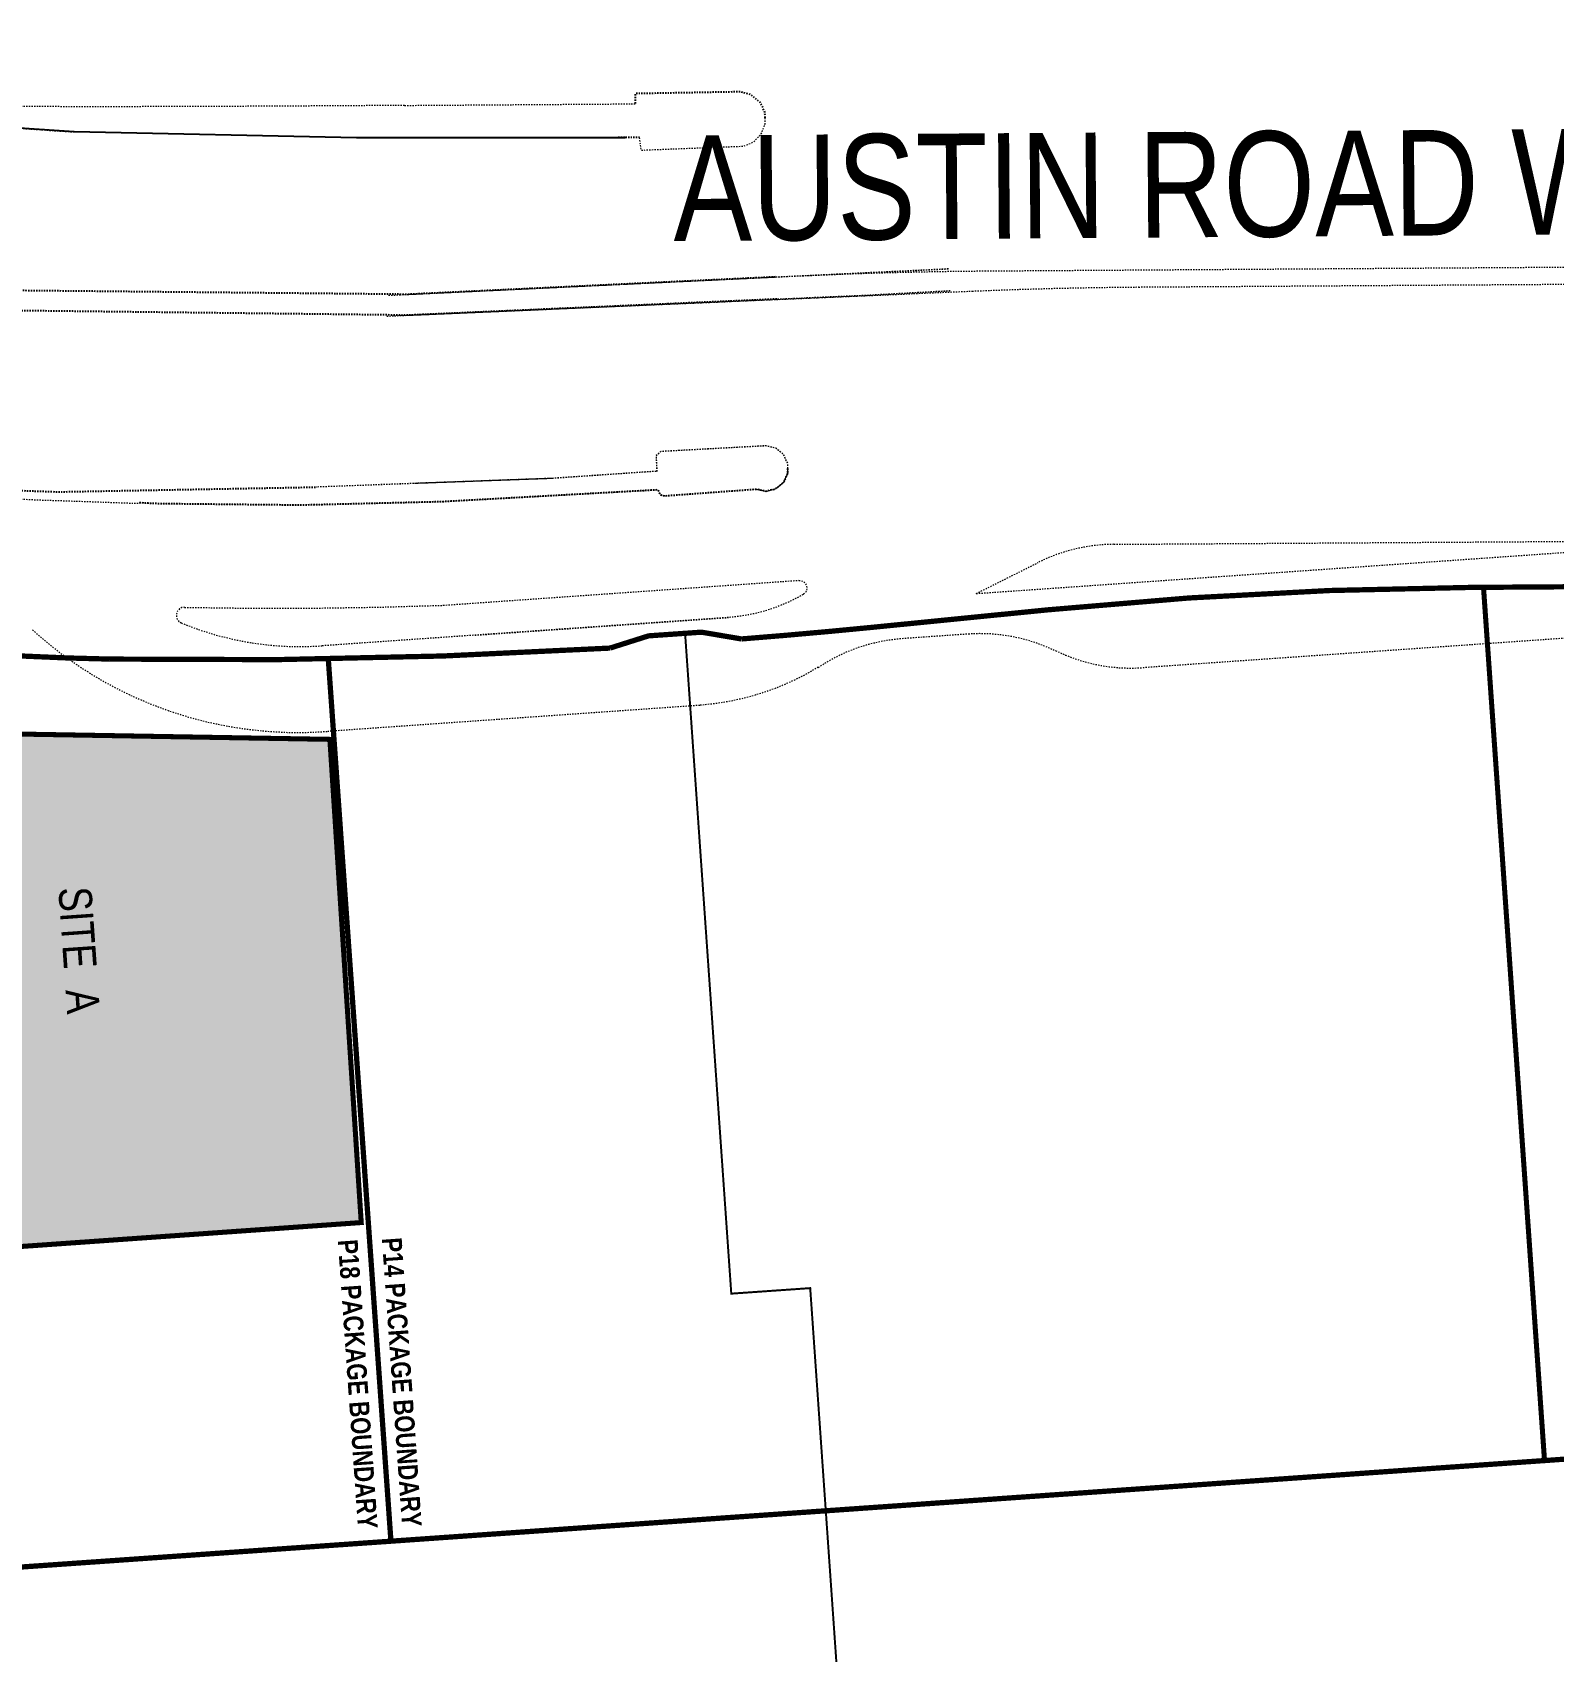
# Model space of a CAD drawing. Header units: millimetres. Extents: x 50357 to 985146, y 723188 to 1803594.
# Drawn here: x 829819.7 to 829935.1, y 820073.1 to 820195.8 of the extents above; entities that cross this region are included whole.
import ezdxf
from ezdxf.enums import TextEntityAlignment as Align
from ezdxf.xclip import XClip

# ---------------------------------------------------------------- set-up
doc = ezdxf.new("R2010")
doc.units = ezdxf.units.MM
doc.header["$LTSCALE"] = 3
doc.header["$MEASUREMENT"] = 0
for name, pattern in [('DASHED', [19.05, 12.7, -6.35]), ('DIVIDE', [1.25, 0.5, -0.25, 0, -0.25, 0, -0.25]), ('x-baseplan$0$DGN Style 2', [1.94727e-06, 0, -1.94727e-06])]:
    doc.linetypes.add(name, pattern=pattern)
doc.layers.get('Defpoints').update_dxf_attribs({"color": 32})
for name, color, linetype in [('-Section line', 7, 'Continuous'), ('00_Xref', 7, 'Continuous'), ('_DEV LINE', 96, 'DIVIDE'), ('_PARCEL BOUNDARY', 10, 'DASHED'), ('_SUBLEASE', 241, 'Continuous'), ('x-baseplan$0$AR-SITE-TXT_AR_BS_', 1, 'Continuous')]:
    doc.layers.add(name, color=color, linetype=linetype)
doc.layers.add('x-baseplan$0$AR-ROAD_AR_BS_MI_', color=7, linetype='Continuous', true_color=0x6d6d6d)
doc.styles.add('_BOLD', font='arialbd.ttf', dxfattribs={"width": 0.8})
doc.styles.add('Style-Arial', font='arial.ttf', dxfattribs={"width": 0.8, "height": 5})
doc.styles.add('x-baseplan$0$Style-Arial', font='arial.ttf')

# ---------------------------------------------------------------- blocks, each defined once
blk = doc.blocks.new('x-baseplan')
at = {"layer": 'x-baseplan$0$AR-ROAD_AR_BS_MI_', "linetype": 'x-baseplan$0$DGN Style 2', "lineweight": 0}
for p, q in [((834656.21, 818182.62), (834821.62, 818183.72)), ((834610.98, 818180.77), (834641.97, 818182.24)), ((834667.86, 818181.4), (834842.3, 818182.56)), ((834610.84, 818179.19), (834655.25, 818181.09)), ((834647.18, 818180.76), (834612.49, 818179.27)), ((834665.98, 818161.89), (834700.22, 818162.11)), ((834655.55, 818158.16), (834700.23, 818161.28)), ((834655.55, 818158.16), (834660.25, 818160.51)), ((834776.82, 818160.12), (834668.2, 818152.53)), ((834615.13, 818157.27), (834642.09, 818159.16)), ((834636.77, 818156.34), (834605.91, 818154.19)), ((834617.53, 818155), (834636.77, 818156.34)), ((834649.94, 818154.76), (834654.95, 818155.11)), ((834634.59, 818149.68), (834606.36, 818147.7))]:
    blk.add_line(p, q, dxfattribs=at)
at = {"layer": 'x-baseplan$0$AR-ROAD_AR_BS_MI_', "flags": 128}
blk.add_lwpolyline([(834539.75, 818200.71), (834551.19, 818198.27), (834554.04, 818197.57), (834562.23, 818195.94), (834570.49, 818194.66), (834578.79, 818193.74), (834587.12, 818193.18), (834608.55, 818192.73), (834628.93, 818192.74)], dxfattribs=at)
at = {"layer": 'x-baseplan$0$AR-ROAD_AR_BS_MI_', "linetype": 'x-baseplan$0$DGN Style 2', "flags": 128}
for points in [[(834550.29, 818198.49), (834551.19, 818198.27), (834554.04, 818197.57), (834562.23, 818195.94), (834570.49, 818194.66), (834578.79, 818193.74), (834587.12, 818193.18)], [(834639.54, 818194.24), (834639.52, 818194.66), (834639.15, 818195.42), (834638.5, 818195.96), (834637.69, 818196.2), (834629.69, 818196.06), (834629.68, 818195.3)], [(834612, 818192.74), (834628.94, 818192.75)], [(834628.94, 818192.75), (834630, 818192.75)], [(834640.31, 818182.16), (834612.42, 818180.84), (834580.73, 818181.15)], [(834640.42, 818180.48), (834612.48, 818179.26), (834579.93, 818179.64), (834573.74, 818180.04)], [(834561.67, 818168.19), (834569.77, 818167.03), (834577.98, 818166.14), (834585.97, 818165.87), (834605.49, 818166.23)], [(834592.08, 818165.06), (834593.53, 818164.99), (834604.28, 818164.88), (834615.03, 818165.14), (834631.41, 818166.04), (834631.59, 818165.66), (834631.91, 818165.57), (834638.88, 818166.08), (834639.62, 818165.93), (834640.36, 818166.11), (834640.94, 818166.59), (834641.26, 818167.27), (834641.26, 818167.65)]]:
    blk.add_lwpolyline(points, dxfattribs=at)
at = {"layer": 'x-baseplan$0$AR-ROAD_AR_BS_MI_', "linetype": 'x-baseplan$0$DGN Style 2', "lineweight": 0, "flags": 128}
for points in [[(834612.19, 818195.17), (834629.67, 818195.29)], [(834629.99, 818192.74), (834630.12, 818191.78), (834637.88, 818192.08), (834638.66, 818192.4), (834639.25, 818193.01), (834639.55, 818193.8), (834639.53, 818194.22)], [(834612.42, 818180.84), (834639.94, 818182.14)], [(834612.43, 818180.85), (834639.95, 818182.15)], [(834639.94, 818182.14), (834653.51, 818182.78)], [(834639.95, 818182.15), (834653.52, 818182.8)], [(834653.57, 818181.09), (834647.17, 818180.74), (834640.01, 818180.44)], [(834653.58, 818181.11), (834647.18, 818180.76)], [(834640.01, 818180.44), (834612.48, 818179.26)], [(834641.25, 818167.64), (834641.25, 818168.02), (834640.92, 818168.7), (834640.34, 818169.17), (834639.6, 818169.35), (834631.64, 818168.92), (834631.26, 818168.59), (834631.32, 818167.42)], [(834641.26, 818167.65), (834641.26, 818168.03), (834640.93, 818168.71), (834640.35, 818169.18), (834639.61, 818169.36), (834631.65, 818168.93), (834631.27, 818168.6), (834631.33, 818167.43)], [(834592.08, 818165.06), (834593.53, 818164.99), (834604.28, 818164.88), (834615.03, 818165.14), (834631.41, 818166.04), (834631.59, 818165.66), (834631.91, 818165.57), (834638.88, 818166.08), (834639.62, 818165.93), (834640.36, 818166.11), (834640.94, 818166.59), (834641.26, 818167.27), (834641.26, 818167.65)], [(834631.27, 818167.42), (834623.37, 818166.88), (834605.49, 818166.23)], [(834631.27, 818167.42), (834623.37, 818166.88), (834609.76, 818166.39)], [(834631.28, 818167.43), (834623.38, 818166.89), (834612.95, 818166.51)], [(834638.87, 818166.07), (834639.61, 818165.92), (834640.35, 818166.1), (834640.93, 818166.58), (834641.25, 818167.26), (834641.25, 818167.64)], [(834592.07, 818165.04), (834593.52, 818164.98), (834604.27, 818164.87), (834615.02, 818165.13), (834631.4, 818166.03), (834631.58, 818165.65), (834631.9, 818165.56), (834638.87, 818166.07)], [(834623.37, 818166.88), (834612.94, 818166.5)], [(834617.24, 818165.25), (834631.4, 818166.03)], [(834609.65, 818165), (834615.02, 818165.13), (834617.24, 818165.25)]]:
    blk.add_lwpolyline(points, dxfattribs=at)
at = {"layer": 'x-baseplan$0$AR-ROAD_AR_BS_MI_', "linetype": 'x-baseplan$0$DGN Style 2', "lineweight": 0, "extrusion": (0, 0, -1)}
for centre, radius, start, end in [((-834658.53, 817832.63), 350, 87.2881, 89.6195), ((-834670.18, 817831.41), 350, 87.5543, 89.6195), ((-834642.13, 818158.58), 0.575, 86.0009, 239.7266), ((-834635.86, 818169.31), 13, 239.726, 266.0009), ((-834650.85, 818141.79), 13, 55.9276, 86.0009), ((-834655.86, 818142.14), 13, 86.0009, 116.0743), ((-834633.13, 818169.64), 20.01, 238.5704, 265.8084)]:
    blk.add_arc(centre, radius, start, end, dxfattribs=at)
at = {"layer": 'x-baseplan$0$AR-ROAD_AR_BS_MI_', "linetype": 'x-baseplan$0$DGN Style 2', "lineweight": 0}
for centre, radius, start, end in [((834666.07, 818148.89), 13, 90.3805, 116.5698), ((834602.51, 818509.76), 352.72, 268.8627, 272.0503), ((834595.5, 818156.5), 0.62, 88.8627, 247.4687), ((834604.12, 818177.62), 30, 227.7921, 274.2854), ((834604.27, 818177.63), 23.5, 247.4675, 273.9991), ((834667.29, 818165.5), 13, 243.9257, 273.9991)]:
    blk.add_arc(centre, radius, start, end, dxfattribs=at)
for points, knots in [([(834612.19, 818195.17), (834599.97, 818195.09), (834587.22, 818195.01), (834573.78, 818195.14), (834573.71, 818195.14)], [0, 0, 0, 0, 0.994872, 1, 1, 1, 1]), ([(834572.73, 818166.11), (834574.03, 818165.98), (834575.32, 818165.84), (834578.02, 818165.68), (834580.79, 818165.49), (834583.57, 818165.28), (834587.28, 818165.17), (834589.6, 818165.08), (834591.92, 818165), (834591.97, 818165.01), (834592.02, 818165.03), (834592.07, 818165.04), (834592.55, 818165.02), (834593.04, 818165), (834593.52, 818164.98), (834597.1, 818164.94), (834600.69, 818164.91), (834604.27, 818164.87), (834606.06, 818164.91), (834607.85, 818164.96), (834609.65, 818165)], [0, 0, 0, 0, 0.067811, 0.067811, 0.140226, 0.212641, 0.212641, 0.333333, 0.333333, 0.333333, 0.666667, 0.666667, 0.666667, 0.777778, 0.777778, 0.777778, 0.888889, 0.888889, 0.888889, 1, 1, 1, 1])]:
    blk.add_open_spline(points, degree=3, knots=knots, dxfattribs=at)
at = {"layer": 'x-baseplan$0$AR-SITE-TXT_AR_BS_', "style": 'x-baseplan$0$Style-Arial', "width": 0.8}
blk.add_text('AUSTIN ROAD WEST', height=8, rotation=0.4239, dxfattribs=at).set_placement((834632.6, 818184.88))
blk = doc.blocks.new('PARCEL BOUNDARY')
at = {"layer": '_PARCEL BOUNDARY', "ltscale": 0.2, "const_width": 400}
blk.add_lwpolyline([(834580152, 817539059, 0.0118169), (834589680, 817538655, 0.018959), (834627610, 817539489), (834630540, 817540418), (834634554, 817540697), (834637584, 817540183, 0.0049787), (834647569, 817541071), (834660846, 817542394, -0.0231603), (834692882, 817544092), (834848633, 817545126), (834853232, 817545226), (834857282, 817545692), (834861211, 817546780, 0.0889442), (834868247, 817552295, 0.0912828), (834872755, 817559703, 0.0618581)], format="xyb", dxfattribs=at)
for points in [[(834854731, 817545399), (834858529, 817489069), (834620586, 817472439), (834611000, 817471769), (834606247, 817538666)], [(834495714, 817487766), (834575555, 817493351), (834577227, 817469409), (834611000, 817471769)]]:
    blk.add_lwpolyline(points, dxfattribs=at)
at = {"layer": '_PARCEL BOUNDARY', "ltscale": 100, "const_width": 383}
blk.add_lwpolyline([(834693862, 817544099), (834698492, 817477884)], dxfattribs=at)
at = {"layer": 'Defpoints', "style": '_BOLD', "width": 0.8}
for s, p in [('P18 PACKAGE BOUNDARY', (834607737, 817483628, 994000)), ('P14 PACKAGE BOUNDARY', (834611078, 817483773, 994000))]:
    blk.add_text(s, height=1500, rotation=274.00124, dxfattribs=at).set_placement(p, align=Align.CENTER)

msp = doc.modelspace()

# ---------------------------------------------------------------- hatches: boundary and pattern name
at = {"layer": '_SUBLEASE'}
h = msp.add_hatch(color=256, dxfattribs=at)
h.dxf.hatch_style = 1
edge = h.paths.add_edge_path()
edge.add_line((829802.5593, 820102.6647), (829778.6762, 820100.9832))
edge.add_line((829778.6762, 820100.9832), (829736.0891, 820098.0685))
edge.add_line((829736.0891, 820098.0685), (829734.2566, 820124.2724))
edge.add_line((829734.2566, 820124.2724), (829733.8332, 820130.3315))
edge.add_line((829733.8332, 820130.3315), (829731.4397, 820164.595))
edge.add_arc((829802.6539, 820277.7168), 133.6713, 237.808115, 251.988006)
edge.add_line((829761.3206, 820150.5965), (829775.1859, 820146.632))
edge.add_line((829775.1859, 820146.632), (829799.5786, 820142.9581))
edge.add_line((829799.5786, 820142.9581), (829842.2363, 820142.2309))
edge.add_line((829842.2363, 820142.2309), (829844.6112, 820105.6541))
edge.add_line((829844.6112, 820105.6541), (829802.5593, 820102.6647))

# ---------------------------------------------------------------- linework, layer by layer
at = {"layer": '_DEV LINE', "ltscale": 2, "elevation": 0.0001}
msp.add_lwpolyline([(829802.3976, 820102.6223, 0.3825, 0.3825, 0), (829778.6762, 820100.9832, 0.3825, 0.3825, 0), (829736.0934, 820098.0072, 0.3825, 0.3825, 0), (829734.2566, 820124.2724, 0.3825, 0.3825, 0), (829733.8332, 820130.3316, 0.3825, 0.3825, 0), (829731.4397, 820164.595, 0.3825, 0.3825, 0.06944718), (829762.2519, 820150.5084, 0.3825, 0.3825, 0), (829775.1859, 820146.632, 0.3825, 0.3825, 0), (829799.5786, 820142.9581, 0.3825, 0.3825, 0), (829842.2363, 820142.2309, 0.3825, 0.3825, 0), (829844.6157, 820105.5915, 0.3825, 0.3825, 0), (829802.3976, 820102.6223, 0.3825, 0.3825, 0)], format="xyseb", dxfattribs=at)
at = {"layer": 'Defpoints', "ltscale": 100, "const_width": 0.15, "elevation": 988.9998, "flags": 128}
msp.add_lwpolyline([(829745.5187, 819897.9202), (829729.5199, 820126.8931), (829731.0908, 820127.0029), (829728.3135, 820166.6991), (829734.6313, 820175.6265, 0.10394533), (829769.567, 820159.4839, 0.02814853), (829796.3879, 820154.4084), (829806.7528, 820151.2522, 0.01218113), (829816.0218, 820148.722, 0.0118169), (829825.5498, 820148.3178, 0.01895901), (829863.4798, 820149.1511), (829866.4098, 820150.08), (829869.1773, 820150.2723), (829872.6818, 820100.2008), (829878.6672, 820100.6197), (829882.1582, 820050.7417)], format="xyb", dxfattribs=at)

# ---------------------------------------------------------------- block references
at = {"xscale": 0.001, "yscale": 0.001, "zscale": 0.001, "rotation": 359.998908534026}
msp.add_blockref('PARCEL BOUNDARY', (-4779.7039, 2625.5612, -0.0001), dxfattribs=at)
at = {"layer": '00_Xref'}
ref = msp.add_blockref('x-baseplan', (-4764.2896, 1995.1308), dxfattribs=at)
XClip(ref).set_block_clipping_path([(834202.5645048908, 818417.3256012732), (834906.7924435089, 818466.5565350093), (834956.1724833156, 817760.1956963469), (834251.9445446975, 817710.9647626108)])

# ---------------------------------------------------------------- texts
at = {"layer": '-Section line', "linetype": 'Continuous', "lineweight": 13, "insert": (829824.8046, 820121.5297), "char_height": 2.5, "width": 11.147235, "attachment_point": 3, "rotation": 273.997817, "style": 'Style-Arial'}
msp.add_mtext('SITE  A', dxfattribs=at)

doc.saveas('drawing.dxf')
